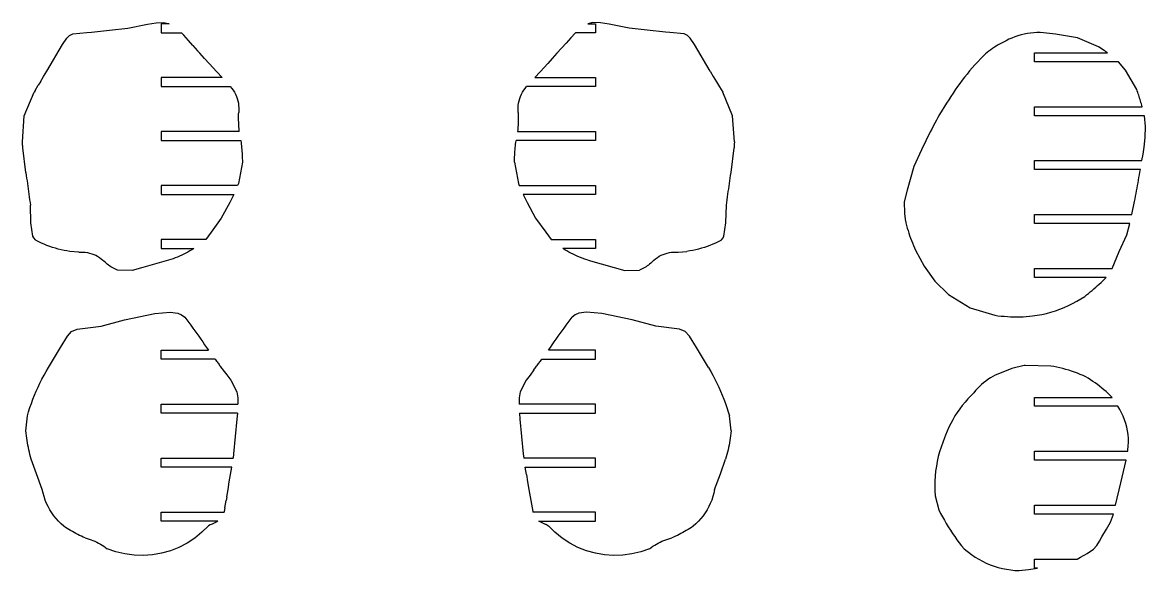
# Model space of a CAD drawing. Extents: x -170 to 170, y -270 to 270.
# Drawn here: x -114.33 to -67.49, y -70.58 to -47.72 of the extents above; entities that cross this region are included whole.
import ezdxf

# ---------------------------------------------------------------- set-up
doc = ezdxf.new("R2010")
doc.units = 0
doc.header["$MEASUREMENT"] = 0
doc.layers.get('0').update_dxf_attribs({"linetype": 'CONTINUOUS'})

msp = doc.modelspace()

# ---------------------------------------------------------------- linework, layer by layer
for p, q in [((-109.108, -47.79), (-108.75, -47.732)), ((-108.75, -47.732), (-108.427, -47.717)), ((-108.538, -47.77), (-108.538, -48.145)), ((-108.211, -47.77), (-108.538, -47.77)), ((-108.427, -47.717), (-108.211, -47.77)), ((-90.537, -47.717), (-90.753, -47.77)), ((-90.753, -47.77), (-90.426, -47.77)), ((-90.214, -47.732), (-90.537, -47.717)), ((-90.426, -47.77), (-90.426, -48.145)), ((-89.855, -47.79), (-90.214, -47.732)), ((-112.366, -48.264), (-112.23, -48.196)), ((-112.23, -48.196), (-111.639, -48.141)), ((-111.639, -48.141), (-111.451, -48.126)), ((-111.451, -48.126), (-110.692, -48.045)), ((-110.692, -48.045), (-109.933, -47.962)), ((-109.933, -47.962), (-109.108, -47.79)), ((-108.538, -48.145), (-107.696, -48.145)), ((-107.6, -48.253), (-107.696, -48.145)), ((-91.267, -48.145), (-91.459, -48.36)), ((-90.426, -48.145), (-91.267, -48.145)), ((-89.031, -47.962), (-89.855, -47.79)), ((-88.272, -48.045), (-89.031, -47.962)), ((-87.513, -48.126), (-88.272, -48.045)), ((-87.325, -48.141), (-87.513, -48.126)), ((-86.733, -48.196), (-87.325, -48.141)), ((-86.597, -48.264), (-86.733, -48.196)), ((-72.68, -48.239), (-72.809, -48.276)), ((-72.549, -48.209), (-72.68, -48.239)), ((-72.417, -48.183), (-72.549, -48.209)), ((-72.284, -48.164), (-72.417, -48.183)), ((-72.15, -48.151), (-72.284, -48.164)), ((-72.016, -48.143), (-72.15, -48.151)), ((-71.882, -48.142), (-72.016, -48.143)), ((-71.747, -48.146), (-71.882, -48.142)), ((-71.249, -48.202), (-71.747, -48.146)), ((-70.319, -48.362), (-71.249, -48.202)), ((-113.314, -49.754), (-112.664, -48.634)), ((-112.664, -48.634), (-112.481, -48.37)), ((-112.481, -48.37), (-112.366, -48.264)), ((-107.409, -48.468), (-107.6, -48.253)), ((-107.217, -48.682), (-107.409, -48.468)), ((-107.217, -48.682), (-107.024, -48.896)), ((-91.651, -48.575), (-91.843, -48.789)), ((-91.459, -48.36), (-91.651, -48.575)), ((-86.482, -48.37), (-86.597, -48.264)), ((-86.3, -48.634), (-86.482, -48.37)), ((-85.65, -49.754), (-86.3, -48.634)), ((-73.713, -48.703), (-73.791, -48.753)), ((-73.634, -48.655), (-73.713, -48.703)), ((-73.553, -48.608), (-73.634, -48.655)), ((-73.472, -48.563), (-73.553, -48.608)), ((-73.389, -48.52), (-73.472, -48.563)), ((-73.306, -48.478), (-73.389, -48.52)), ((-73.185, -48.42), (-73.306, -48.478)), ((-73.062, -48.366), (-73.185, -48.42)), ((-72.936, -48.318), (-73.062, -48.366)), ((-72.809, -48.276), (-72.936, -48.318)), ((-69.456, -48.732), (-70.319, -48.362)), ((-106.928, -49.003), (-107.024, -48.896)), ((-106.734, -49.217), (-106.928, -49.003)), ((-92.036, -49.003), (-92.229, -49.217)), ((-91.843, -48.789), (-92.036, -49.003)), ((-74.237, -49.089), (-74.607, -49.492)), ((-74.166, -49.029), (-74.237, -49.089)), ((-74.093, -48.971), (-74.166, -49.029)), ((-74.02, -48.914), (-74.093, -48.971)), ((-73.945, -48.859), (-74.02, -48.914)), ((-73.869, -48.805), (-73.945, -48.859)), ((-73.791, -48.753), (-73.869, -48.805)), ((-72.113, -48.983), (-69.068, -48.983)), ((-72.113, -49.358), (-72.113, -48.983)), ((-69.208, -48.894), (-69.456, -48.732)), ((-69.173, -48.917), (-69.208, -48.894)), ((-69.138, -48.939), (-69.173, -48.917)), ((-69.103, -48.961), (-69.138, -48.939)), ((-69.068, -48.983), (-69.103, -48.961)), ((-106.54, -49.43), (-106.734, -49.217)), ((-106.54, -49.43), (-106.223, -49.782)), ((-92.423, -49.43), (-92.74, -49.782)), ((-92.229, -49.217), (-92.423, -49.43)), ((-74.716, -49.615), (-74.823, -49.741)), ((-74.607, -49.492), (-74.716, -49.615)), ((-68.617, -49.358), (-72.113, -49.358)), ((-68.317, -49.704), (-68.617, -49.358)), ((-113.579, -50.191), (-113.446, -49.973)), ((-113.446, -49.973), (-113.314, -49.754)), ((-108.538, -50.02), (-108.538, -50.395)), ((-106.002, -50.02), (-108.538, -50.02)), ((-106.223, -49.782), (-106.002, -50.02)), ((-92.74, -49.782), (-92.961, -50.02)), ((-92.961, -50.02), (-90.426, -50.02)), ((-90.426, -50.02), (-90.426, -50.395)), ((-85.65, -49.754), (-85.518, -49.973)), ((-85.518, -49.973), (-85.385, -50.191)), ((-75.032, -49.997), (-75.133, -50.127)), ((-74.928, -49.868), (-75.032, -49.997)), ((-74.823, -49.741), (-74.928, -49.868)), ((-67.851, -50.515), (-68.317, -49.704)), ((-113.801, -50.555), (-113.846, -50.627)), ((-113.801, -50.555), (-113.667, -50.337)), ((-113.579, -50.191), (-113.667, -50.337)), ((-108.538, -50.395), (-105.66, -50.395)), ((-105.66, -50.395), (-105.598, -50.469)), ((-105.598, -50.469), (-105.541, -50.548)), ((-105.541, -50.548), (-105.49, -50.63)), ((-93.474, -50.63), (-93.423, -50.548)), ((-93.423, -50.548), (-93.366, -50.469)), ((-93.366, -50.469), (-93.304, -50.395)), ((-90.426, -50.395), (-93.304, -50.395)), ((-85.385, -50.191), (-85.252, -50.409)), ((-85.252, -50.409), (-85.118, -50.627)), ((-75.424, -50.528), (-75.517, -50.664)), ((-75.329, -50.393), (-75.424, -50.528)), ((-75.232, -50.259), (-75.329, -50.393)), ((-75.133, -50.127), (-75.232, -50.259)), ((-67.831, -50.574), (-67.851, -50.515)), ((-67.811, -50.634), (-67.831, -50.574)), ((-114.252, -51.616), (-113.846, -50.627)), ((-105.49, -50.63), (-105.444, -50.716)), ((-105.444, -50.716), (-105.405, -50.805)), ((-105.405, -50.805), (-105.372, -50.896)), ((-105.372, -50.896), (-105.345, -50.989)), ((-105.345, -50.989), (-105.325, -51.084)), ((-93.638, -51.084), (-93.618, -50.989)), ((-93.618, -50.989), (-93.591, -50.896)), ((-93.591, -50.896), (-93.558, -50.805)), ((-93.558, -50.805), (-93.519, -50.716)), ((-93.519, -50.716), (-93.474, -50.63)), ((-84.712, -51.616), (-85.118, -50.627)), ((-75.696, -50.941), (-75.783, -51.082)), ((-75.608, -50.802), (-75.696, -50.941)), ((-75.517, -50.664), (-75.608, -50.802)), ((-67.791, -50.693), (-67.811, -50.634)), ((-67.772, -50.753), (-67.791, -50.693)), ((-67.753, -50.812), (-67.772, -50.753)), ((-67.734, -50.872), (-67.753, -50.812)), ((-67.715, -50.932), (-67.734, -50.872)), ((-67.697, -50.992), (-67.715, -50.932)), ((-67.679, -51.052), (-67.697, -50.992)), ((-67.661, -51.112), (-67.679, -51.052)), ((-105.325, -51.084), (-105.312, -51.18)), ((-105.313, -51.537), (-105.311, -51.47)), ((-105.312, -51.18), (-105.305, -51.277)), ((-105.305, -51.374), (-105.311, -51.47)), ((-105.305, -51.277), (-105.305, -51.374)), ((-93.659, -51.277), (-93.652, -51.18)), ((-93.659, -51.374), (-93.659, -51.277)), ((-93.652, -51.47), (-93.659, -51.374)), ((-93.652, -51.18), (-93.638, -51.084)), ((-93.652, -51.47), (-93.651, -51.537)), ((-75.783, -51.082), (-76.08, -51.556)), ((-72.113, -51.233), (-67.627, -51.233)), ((-72.113, -51.608), (-72.113, -51.233)), ((-67.644, -51.172), (-67.661, -51.112)), ((-67.627, -51.233), (-67.644, -51.172)), ((-114.329, -52.702), (-114.252, -51.616)), ((-105.314, -51.604), (-105.313, -51.537)), ((-105.314, -51.67), (-105.314, -51.604)), ((-105.313, -51.737), (-105.314, -51.67)), ((-105.312, -51.804), (-105.313, -51.737)), ((-105.31, -51.871), (-105.312, -51.804)), ((-105.308, -51.937), (-105.31, -51.871)), ((-105.305, -52.004), (-105.308, -51.937)), ((-93.656, -51.937), (-93.659, -52.004)), ((-93.653, -51.871), (-93.656, -51.937)), ((-93.651, -51.804), (-93.653, -51.871)), ((-93.651, -51.537), (-93.65, -51.604)), ((-93.65, -51.737), (-93.651, -51.804)), ((-93.65, -51.604), (-93.65, -51.67)), ((-93.65, -51.67), (-93.65, -51.737)), ((-84.635, -52.702), (-84.712, -51.616)), ((-76.276, -51.92), (-76.34, -52.042)), ((-76.211, -51.798), (-76.276, -51.92)), ((-76.146, -51.677), (-76.211, -51.798)), ((-76.08, -51.556), (-76.146, -51.677)), ((-67.524, -51.608), (-72.113, -51.608)), ((-67.487, -52.054), (-67.524, -51.608)), ((-108.538, -52.27), (-108.538, -52.645)), ((-105.284, -52.27), (-108.538, -52.27)), ((-105.301, -52.07), (-105.305, -52.004)), ((-105.296, -52.137), (-105.301, -52.07)), ((-105.29, -52.204), (-105.296, -52.137)), ((-105.284, -52.27), (-105.29, -52.204)), ((-93.673, -52.204), (-93.679, -52.27)), ((-93.679, -52.27), (-90.426, -52.27)), ((-93.668, -52.137), (-93.673, -52.204)), ((-93.663, -52.07), (-93.668, -52.137)), ((-93.659, -52.004), (-93.663, -52.07)), ((-90.426, -52.27), (-90.426, -52.645)), ((-76.528, -52.41), (-76.589, -52.533)), ((-76.466, -52.287), (-76.528, -52.41)), ((-76.403, -52.164), (-76.466, -52.287)), ((-76.34, -52.042), (-76.403, -52.164)), ((-67.509, -52.516), (-67.487, -52.054)), ((-114.328, -52.722), (-114.329, -52.702)), ((-114.327, -52.742), (-114.328, -52.722)), ((-114.326, -52.763), (-114.327, -52.742)), ((-114.325, -52.783), (-114.326, -52.763)), ((-114.324, -52.803), (-114.325, -52.783)), ((-114.322, -52.824), (-114.324, -52.803)), ((-114.321, -52.844), (-114.322, -52.824)), ((-114.32, -52.864), (-114.321, -52.844)), ((-114.319, -52.885), (-114.32, -52.864)), ((-114.317, -52.905), (-114.319, -52.885)), ((-114.316, -52.925), (-114.317, -52.905)), ((-114.314, -52.945), (-114.316, -52.925)), ((-108.538, -52.645), (-105.222, -52.645)), ((-105.222, -52.645), (-105.213, -52.72)), ((-105.213, -52.72), (-105.204, -52.796)), ((-105.204, -52.796), (-105.196, -52.871)), ((-105.196, -52.871), (-105.189, -52.946)), ((-93.775, -52.946), (-93.767, -52.871)), ((-93.767, -52.871), (-93.759, -52.796)), ((-93.759, -52.796), (-93.751, -52.72)), ((-93.751, -52.72), (-93.742, -52.645)), ((-90.426, -52.645), (-93.742, -52.645)), ((-84.648, -52.925), (-84.649, -52.945)), ((-84.646, -52.905), (-84.648, -52.925)), ((-84.645, -52.885), (-84.646, -52.905)), ((-84.643, -52.864), (-84.645, -52.885)), ((-84.642, -52.844), (-84.643, -52.864)), ((-84.641, -52.824), (-84.642, -52.844)), ((-84.64, -52.803), (-84.641, -52.824)), ((-84.639, -52.783), (-84.64, -52.803)), ((-84.638, -52.763), (-84.639, -52.783)), ((-84.637, -52.742), (-84.638, -52.763)), ((-84.636, -52.722), (-84.637, -52.742)), ((-84.635, -52.702), (-84.636, -52.722)), ((-76.769, -52.905), (-76.827, -53.03)), ((-76.709, -52.781), (-76.769, -52.905)), ((-76.65, -52.657), (-76.709, -52.781)), ((-76.589, -52.533), (-76.65, -52.657)), ((-67.593, -53.214), (-67.55, -52.926)), ((-67.55, -52.926), (-67.509, -52.516)), ((-114.189, -53.984), (-114.314, -52.945)), ((-105.189, -52.946), (-105.182, -53.022)), ((-105.182, -53.022), (-105.176, -53.098)), ((-105.176, -53.098), (-105.171, -53.173)), ((-105.171, -53.173), (-105.166, -53.249)), ((-105.166, -53.249), (-105.162, -53.325)), ((-105.162, -53.325), (-105.159, -53.4)), ((-93.805, -53.4), (-93.801, -53.325)), ((-93.801, -53.325), (-93.797, -53.249)), ((-93.797, -53.249), (-93.793, -53.173)), ((-93.793, -53.173), (-93.787, -53.098)), ((-93.787, -53.098), (-93.781, -53.022)), ((-93.781, -53.022), (-93.775, -52.946)), ((-84.774, -53.984), (-84.649, -52.945)), ((-76.827, -53.03), (-77.148, -53.726)), ((-67.639, -53.483), (-67.593, -53.214)), ((-105.154, -53.552), (-105.324, -54.43)), ((-105.159, -53.4), (-105.156, -53.476)), ((-105.156, -53.476), (-105.154, -53.552)), ((-93.81, -53.552), (-93.808, -53.476)), ((-93.81, -53.552), (-93.64, -54.43)), ((-93.808, -53.476), (-93.805, -53.4)), ((-77.148, -53.726), (-77.425, -54.71)), ((-72.113, -53.483), (-67.639, -53.483)), ((-72.113, -53.858), (-72.113, -53.483)), ((-67.704, -53.858), (-72.113, -53.858)), ((-67.723, -53.969), (-67.704, -53.858)), ((-114.189, -53.984), (-114.172, -54.097)), ((-114.172, -54.097), (-114.155, -54.209)), ((-114.155, -54.209), (-114.139, -54.322)), ((-114.139, -54.322), (-114.122, -54.435)), ((-84.841, -54.435), (-84.825, -54.322)), ((-84.825, -54.322), (-84.808, -54.209)), ((-84.808, -54.209), (-84.791, -54.097)), ((-84.791, -54.097), (-84.774, -53.984)), ((-67.801, -54.413), (-67.781, -54.302)), ((-67.781, -54.302), (-67.762, -54.191)), ((-67.762, -54.191), (-67.742, -54.08)), ((-67.742, -54.08), (-67.723, -53.969)), ((-114.122, -54.435), (-114.106, -54.547)), ((-114.106, -54.547), (-114.09, -54.66)), ((-114.09, -54.66), (-114.075, -54.773)), ((-114.075, -54.773), (-114.059, -54.885)), ((-108.538, -54.52), (-108.538, -54.895)), ((-105.355, -54.52), (-108.538, -54.52)), ((-105.324, -54.43), (-105.355, -54.52)), ((-93.64, -54.43), (-93.608, -54.52)), ((-93.608, -54.52), (-90.426, -54.52)), ((-90.426, -54.52), (-90.426, -54.895)), ((-84.904, -54.885), (-84.889, -54.773)), ((-84.889, -54.773), (-84.873, -54.66)), ((-84.873, -54.66), (-84.857, -54.547)), ((-84.857, -54.547), (-84.841, -54.435)), ((-77.425, -54.71), (-77.559, -55.203)), ((-67.882, -54.857), (-67.862, -54.746)), ((-67.862, -54.746), (-67.841, -54.635)), ((-67.841, -54.635), (-67.821, -54.524)), ((-67.821, -54.524), (-67.801, -54.413)), ((-114.059, -54.885), (-114.044, -54.998)), ((-114.044, -54.998), (-114.029, -55.111)), ((-114.029, -55.111), (-114.014, -55.224)), ((-114.014, -55.224), (-114, -55.337)), ((-108.538, -54.895), (-105.512, -54.895)), ((-105.685, -55.233), (-106.038, -55.877)), ((-105.512, -54.895), (-105.685, -55.233)), ((-93.451, -54.895), (-93.278, -55.233)), ((-90.426, -54.895), (-93.451, -54.895)), ((-93.278, -55.233), (-92.925, -55.877)), ((-84.964, -55.337), (-84.949, -55.224)), ((-84.949, -55.224), (-84.934, -55.111)), ((-84.934, -55.111), (-84.919, -54.998)), ((-84.919, -54.998), (-84.904, -54.885)), ((-77.559, -55.203), (-77.543, -55.67)), ((-68.064, -55.733), (-67.946, -55.189)), ((-67.946, -55.189), (-67.924, -55.078)), ((-67.924, -55.078), (-67.903, -54.967)), ((-67.903, -54.967), (-67.882, -54.857)), ((-113.978, -56.082), (-114, -55.337)), ((-84.986, -56.082), (-84.964, -55.337)), ((-77.543, -55.67), (-77.538, -55.712)), ((-77.538, -55.712), (-77.535, -55.734)), ((-77.535, -55.734), (-77.532, -55.756)), ((-72.113, -56.108), (-72.113, -55.733)), ((-72.113, -55.733), (-68.064, -55.733)), ((-113.892, -56.633), (-113.978, -56.082)), ((-106.038, -55.877), (-106.465, -56.462)), ((-92.925, -55.877), (-92.499, -56.462)), ((-85.072, -56.633), (-84.986, -56.082)), ((-77.532, -55.756), (-77.53, -55.779)), ((-77.53, -55.779), (-77.527, -55.801)), ((-77.527, -55.801), (-77.524, -55.823)), ((-77.524, -55.823), (-77.521, -55.845)), ((-77.521, -55.845), (-77.518, -55.867)), ((-77.518, -55.867), (-77.515, -55.889)), ((-77.515, -55.889), (-77.512, -55.911)), ((-77.512, -55.911), (-77.509, -55.933)), ((-77.509, -55.933), (-77.506, -55.955)), ((-77.506, -55.955), (-77.503, -55.977)), ((-77.503, -55.977), (-77.478, -56.084)), ((-77.478, -56.084), (-77.452, -56.19)), ((-77.452, -56.19), (-77.423, -56.296)), ((-68.148, -56.108), (-72.113, -56.108)), ((-68.273, -56.575), (-68.148, -56.108)), ((-113.859, -56.702), (-113.892, -56.633)), ((-106.465, -56.462), (-106.685, -56.77)), ((-92.499, -56.462), (-92.279, -56.77)), ((-85.104, -56.702), (-85.072, -56.633)), ((-77.423, -56.296), (-77.393, -56.401)), ((-77.393, -56.401), (-77.361, -56.506)), ((-77.361, -56.506), (-77.326, -56.61)), ((-77.326, -56.61), (-77.29, -56.713)), ((-68.585, -57.276), (-68.273, -56.575)), ((-113.789, -56.783), (-113.859, -56.702)), ((-113.757, -56.81), (-113.789, -56.783)), ((-113.647, -56.867), (-113.757, -56.81)), ((-113.535, -56.921), (-113.647, -56.867)), ((-113.422, -56.972), (-113.535, -56.921)), ((-113.308, -57.019), (-113.422, -56.972)), ((-113.192, -57.063), (-113.308, -57.019)), ((-113.075, -57.103), (-113.192, -57.063)), ((-112.956, -57.14), (-113.075, -57.103)), ((-112.837, -57.173), (-112.956, -57.14)), ((-108.538, -56.77), (-108.538, -57.145)), ((-106.685, -56.77), (-108.538, -56.77)), ((-108.538, -57.145), (-107.176, -57.145)), ((-107.176, -57.145), (-107.258, -57.197)), ((-92.279, -56.77), (-90.426, -56.77)), ((-91.705, -57.197), (-91.787, -57.145)), ((-90.426, -57.145), (-91.787, -57.145)), ((-90.426, -56.77), (-90.426, -57.145)), ((-86.007, -57.14), (-86.127, -57.173)), ((-85.889, -57.103), (-86.007, -57.14)), ((-85.772, -57.063), (-85.889, -57.103)), ((-85.656, -57.019), (-85.772, -57.063)), ((-85.541, -56.972), (-85.656, -57.019)), ((-85.428, -56.921), (-85.541, -56.972)), ((-85.317, -56.867), (-85.428, -56.921)), ((-85.207, -56.81), (-85.317, -56.867)), ((-85.207, -56.81), (-85.174, -56.783)), ((-85.174, -56.783), (-85.104, -56.702)), ((-77.29, -56.713), (-77.252, -56.815)), ((-77.252, -56.815), (-77.212, -56.917)), ((-77.212, -56.917), (-77.17, -57.018)), ((-77.17, -57.018), (-77.126, -57.119)), ((-77.126, -57.119), (-77.08, -57.218)), ((-112.717, -57.203), (-112.837, -57.173)), ((-112.595, -57.228), (-112.717, -57.203)), ((-112.473, -57.251), (-112.595, -57.228)), ((-112.351, -57.269), (-112.473, -57.251)), ((-111.979, -57.306), (-112.351, -57.269)), ((-111.979, -57.306), (-111.889, -57.3)), ((-111.889, -57.3), (-111.798, -57.3)), ((-111.798, -57.3), (-111.707, -57.307)), ((-111.707, -57.307), (-111.617, -57.32)), ((-111.617, -57.32), (-111.528, -57.339)), ((-111.528, -57.339), (-111.441, -57.364)), ((-111.441, -57.364), (-111.356, -57.395)), ((-111.356, -57.395), (-111.273, -57.432)), ((-111.273, -57.432), (-111.193, -57.474)), ((-111.193, -57.474), (-111.115, -57.522)), ((-111.115, -57.522), (-111.042, -57.576)), ((-111.042, -57.576), (-110.972, -57.634)), ((-108.138, -57.605), (-108.231, -57.634)), ((-108.046, -57.574), (-108.138, -57.605)), ((-107.955, -57.541), (-108.046, -57.574)), ((-107.864, -57.506), (-107.955, -57.541)), ((-107.774, -57.468), (-107.864, -57.506)), ((-107.686, -57.428), (-107.774, -57.468)), ((-107.598, -57.386), (-107.686, -57.428)), ((-107.511, -57.342), (-107.598, -57.386)), ((-107.426, -57.296), (-107.511, -57.342)), ((-107.341, -57.248), (-107.426, -57.296)), ((-107.258, -57.197), (-107.341, -57.248)), ((-91.622, -57.248), (-91.705, -57.197)), ((-91.538, -57.296), (-91.622, -57.248)), ((-91.452, -57.342), (-91.538, -57.296)), ((-91.366, -57.386), (-91.452, -57.342)), ((-91.278, -57.428), (-91.366, -57.386)), ((-91.189, -57.468), (-91.278, -57.428)), ((-91.1, -57.506), (-91.189, -57.468)), ((-91.009, -57.541), (-91.1, -57.506)), ((-90.918, -57.574), (-91.009, -57.541)), ((-90.825, -57.605), (-90.918, -57.574)), ((-90.732, -57.634), (-90.825, -57.605)), ((-87.991, -57.634), (-87.922, -57.576)), ((-87.922, -57.576), (-87.848, -57.522)), ((-87.848, -57.522), (-87.771, -57.474)), ((-87.771, -57.474), (-87.691, -57.432)), ((-87.691, -57.432), (-87.608, -57.395)), ((-87.608, -57.395), (-87.522, -57.364)), ((-87.522, -57.364), (-87.435, -57.339)), ((-87.435, -57.339), (-87.346, -57.32)), ((-87.346, -57.32), (-87.256, -57.307)), ((-87.256, -57.307), (-87.166, -57.3)), ((-87.166, -57.3), (-87.075, -57.3)), ((-87.075, -57.3), (-86.984, -57.306)), ((-86.984, -57.306), (-86.613, -57.269)), ((-86.49, -57.251), (-86.613, -57.269)), ((-86.368, -57.228), (-86.49, -57.251)), ((-86.247, -57.203), (-86.368, -57.228)), ((-86.127, -57.173), (-86.247, -57.203)), ((-77.08, -57.218), (-76.718, -57.886)), ((-68.886, -57.983), (-68.585, -57.276)), ((-110.93, -57.679), (-110.972, -57.634)), ((-110.886, -57.723), (-110.93, -57.679)), ((-110.841, -57.764), (-110.886, -57.723)), ((-110.793, -57.804), (-110.841, -57.764)), ((-110.745, -57.842), (-110.793, -57.804)), ((-110.695, -57.878), (-110.745, -57.842)), ((-110.643, -57.912), (-110.695, -57.878)), ((-110.59, -57.944), (-110.643, -57.912)), ((-110.536, -57.974), (-110.59, -57.944)), ((-110.481, -58.001), (-110.536, -57.974)), ((-110.424, -58.027), (-110.481, -58.001)), ((-110.367, -58.05), (-110.424, -58.027)), ((-109.753, -58.065), (-110.367, -58.05)), ((-109.31, -57.947), (-109.753, -58.065)), ((-108.231, -57.634), (-109.31, -57.947)), ((-90.732, -57.634), (-89.654, -57.947)), ((-89.654, -57.947), (-89.211, -58.065)), ((-89.211, -58.065), (-88.596, -58.05)), ((-88.539, -58.027), (-88.596, -58.05)), ((-88.483, -58.001), (-88.539, -58.027)), ((-88.428, -57.974), (-88.483, -58.001)), ((-88.373, -57.944), (-88.428, -57.974)), ((-88.321, -57.912), (-88.373, -57.944)), ((-88.269, -57.878), (-88.321, -57.912)), ((-88.219, -57.842), (-88.269, -57.878)), ((-88.17, -57.804), (-88.219, -57.842)), ((-88.123, -57.764), (-88.17, -57.804)), ((-88.077, -57.723), (-88.123, -57.764)), ((-88.034, -57.679), (-88.077, -57.723)), ((-87.991, -57.634), (-88.034, -57.679)), ((-76.718, -57.886), (-76.279, -58.506)), ((-72.113, -57.983), (-68.886, -57.983)), ((-72.113, -58.358), (-72.113, -57.983)), ((-76.279, -58.506), (-75.704, -59.071)), ((-69.128, -58.358), (-72.113, -58.358)), ((-69.344, -58.564), (-69.271, -58.496)), ((-69.271, -58.496), (-69.199, -58.427)), ((-69.199, -58.427), (-69.128, -58.358)), ((-69.869, -59.02), (-69.792, -58.957)), ((-69.792, -58.957), (-69.716, -58.894)), ((-69.716, -58.894), (-69.64, -58.829)), ((-69.64, -58.829), (-69.565, -58.764)), ((-69.565, -58.764), (-69.49, -58.698)), ((-69.49, -58.698), (-69.417, -58.631)), ((-69.417, -58.631), (-69.344, -58.564)), ((-75.704, -59.071), (-74.796, -59.628)), ((-70.704, -59.527), (-70.529, -59.441)), ((-70.529, -59.441), (-70.357, -59.348)), ((-70.357, -59.348), (-70.189, -59.249)), ((-70.189, -59.249), (-70.025, -59.144)), ((-70.025, -59.144), (-69.947, -59.083)), ((-69.947, -59.083), (-69.869, -59.02)), ((-110.071, -60.125), (-108.805, -59.857)), ((-108.805, -59.857), (-108.163, -59.802)), ((-108.163, -59.802), (-107.843, -59.849)), ((-107.843, -59.849), (-107.692, -59.909)), ((-107.692, -59.909), (-107.558, -60.009)), ((-91.272, -59.909), (-91.405, -60.009)), ((-91.12, -59.849), (-91.272, -59.909)), ((-90.801, -59.802), (-91.12, -59.849)), ((-90.159, -59.857), (-90.801, -59.802)), ((-88.893, -60.125), (-90.159, -59.857)), ((-74.796, -59.628), (-73.775, -59.933)), ((-73.775, -59.933), (-73.644, -59.951)), ((-73.644, -59.951), (-73.513, -59.966)), ((-72.197, -59.964), (-72.004, -59.935)), ((-72.004, -59.935), (-71.812, -59.898)), ((-71.812, -59.898), (-71.622, -59.854)), ((-71.622, -59.854), (-71.434, -59.802)), ((-71.434, -59.802), (-71.248, -59.744)), ((-71.248, -59.744), (-71.064, -59.678)), ((-71.064, -59.678), (-70.883, -59.606)), ((-70.883, -59.606), (-70.704, -59.527)), ((-112.044, -60.514), (-111.047, -60.384)), ((-111.047, -60.384), (-110.071, -60.125)), ((-107.558, -60.009), (-107.473, -60.123)), ((-107.473, -60.123), (-107.389, -60.237)), ((-107.389, -60.237), (-107.305, -60.351)), ((-107.305, -60.351), (-107.222, -60.466)), ((-91.742, -60.466), (-91.658, -60.351)), ((-91.658, -60.351), (-91.574, -60.237)), ((-91.574, -60.237), (-91.49, -60.123)), ((-91.49, -60.123), (-91.405, -60.009)), ((-87.917, -60.384), (-88.893, -60.125)), ((-86.919, -60.514), (-87.917, -60.384)), ((-73.513, -59.966), (-73.382, -59.978)), ((-73.382, -59.978), (-73.25, -59.987)), ((-73.25, -59.987), (-73.119, -59.994)), ((-73.119, -59.994), (-72.987, -59.998)), ((-72.987, -59.998), (-72.855, -59.999)), ((-72.855, -59.999), (-72.723, -59.998)), ((-72.723, -59.998), (-72.591, -59.993)), ((-72.591, -59.993), (-72.46, -59.986)), ((-72.46, -59.986), (-72.328, -59.977)), ((-72.328, -59.977), (-72.197, -59.964)), ((-112.743, -61.275), (-112.455, -60.812)), ((-112.455, -60.812), (-112.278, -60.614)), ((-112.278, -60.614), (-112.044, -60.514)), ((-107.222, -60.466), (-107.139, -60.581)), ((-107.139, -60.581), (-107.057, -60.696)), ((-107.057, -60.696), (-106.975, -60.812)), ((-106.975, -60.812), (-106.893, -60.928)), ((-92.07, -60.928), (-91.989, -60.812)), ((-91.989, -60.812), (-91.907, -60.696)), ((-91.907, -60.696), (-91.824, -60.581)), ((-91.824, -60.581), (-91.742, -60.466)), ((-86.685, -60.614), (-86.919, -60.514)), ((-86.508, -60.812), (-86.685, -60.614)), ((-86.221, -61.275), (-86.508, -60.812)), ((-113.246, -62.117), (-112.743, -61.275)), ((-106.893, -60.928), (-106.812, -61.044)), ((-106.812, -61.044), (-106.732, -61.161)), ((-106.732, -61.161), (-106.652, -61.278)), ((-106.652, -61.278), (-106.572, -61.395)), ((-92.391, -61.395), (-92.312, -61.278)), ((-92.312, -61.278), (-92.232, -61.161)), ((-92.232, -61.161), (-92.151, -61.044)), ((-92.151, -61.044), (-92.07, -60.928)), ((-85.717, -62.117), (-86.221, -61.275)), ((-108.538, -61.77), (-108.538, -61.395)), ((-108.538, -61.395), (-106.572, -61.395)), ((-106.298, -61.77), (-108.538, -61.77)), ((-106.298, -61.77), (-106.27, -61.806)), ((-106.27, -61.806), (-106.242, -61.843)), ((-92.722, -61.843), (-92.694, -61.806)), ((-92.694, -61.806), (-92.666, -61.77)), ((-92.666, -61.77), (-90.426, -61.77)), ((-90.426, -61.395), (-92.391, -61.395)), ((-90.426, -61.77), (-90.426, -61.395)), ((-113.43, -62.436), (-113.34, -62.275)), ((-113.34, -62.275), (-113.246, -62.117)), ((-106.242, -61.843), (-106.214, -61.879)), ((-106.214, -61.879), (-106.186, -61.916)), ((-106.186, -61.916), (-106.159, -61.952)), ((-106.159, -61.952), (-106.131, -61.989)), ((-106.131, -61.989), (-106.104, -62.026)), ((-106.104, -62.026), (-106.076, -62.062)), ((-106.076, -62.062), (-106.049, -62.099)), ((-106.049, -62.099), (-106.021, -62.136)), ((-106.021, -62.136), (-105.994, -62.173)), ((-105.994, -62.173), (-105.967, -62.21)), ((-105.967, -62.21), (-105.805, -62.425)), ((-92.997, -62.21), (-93.159, -62.426)), ((-92.997, -62.21), (-92.97, -62.173)), ((-92.97, -62.173), (-92.942, -62.136)), ((-92.942, -62.136), (-92.915, -62.099)), ((-92.915, -62.099), (-92.887, -62.062)), ((-92.887, -62.062), (-92.86, -62.026)), ((-92.86, -62.026), (-92.832, -61.989)), ((-92.832, -61.989), (-92.805, -61.952)), ((-92.805, -61.952), (-92.777, -61.916)), ((-92.777, -61.916), (-92.749, -61.879)), ((-92.749, -61.879), (-92.722, -61.843)), ((-85.717, -62.117), (-85.624, -62.275)), ((-85.624, -62.275), (-85.534, -62.436)), ((-73.058, -62.151), (-73.648, -62.386)), ((-72.552, -62.036), (-73.058, -62.151)), ((-72.505, -62.034), (-72.552, -62.036)), ((-71.441, -62.056), (-72.505, -62.034)), ((-71.315, -62.077), (-71.441, -62.056)), ((-71.189, -62.101), (-71.315, -62.077)), ((-71.063, -62.128), (-71.189, -62.101)), ((-70.939, -62.158), (-71.063, -62.128)), ((-70.815, -62.191), (-70.939, -62.158)), ((-70.692, -62.227), (-70.815, -62.191)), ((-70.57, -62.265), (-70.692, -62.227)), ((-70.449, -62.307), (-70.57, -62.265)), ((-113.677, -62.929), (-113.598, -62.763)), ((-113.598, -62.763), (-113.516, -62.598)), ((-113.516, -62.598), (-113.43, -62.436)), ((-105.805, -62.425), (-105.641, -62.639)), ((-105.641, -62.639), (-105.394, -63.125)), ((-93.322, -62.639), (-93.57, -63.125)), ((-93.159, -62.426), (-93.322, -62.639)), ((-85.534, -62.436), (-85.448, -62.598)), ((-85.448, -62.598), (-85.365, -62.763)), ((-85.365, -62.763), (-85.286, -62.929)), ((-74.246, -62.749), (-74.334, -62.825)), ((-74.154, -62.677), (-74.246, -62.749)), ((-74.058, -62.609), (-74.154, -62.677)), ((-73.96, -62.546), (-74.058, -62.609)), ((-73.858, -62.487), (-73.96, -62.546)), ((-73.754, -62.434), (-73.858, -62.487)), ((-73.648, -62.386), (-73.754, -62.434)), ((-70.329, -62.351), (-70.449, -62.307)), ((-70.21, -62.399), (-70.329, -62.351)), ((-70.092, -62.449), (-70.21, -62.399)), ((-69.976, -62.502), (-70.092, -62.449)), ((-69.877, -62.563), (-69.976, -62.502)), ((-69.779, -62.626), (-69.877, -62.563)), ((-69.682, -62.692), (-69.779, -62.626)), ((-69.587, -62.759), (-69.682, -62.692)), ((-69.493, -62.827), (-69.587, -62.759)), ((-113.824, -63.266), (-113.753, -63.097)), ((-113.753, -63.097), (-113.677, -62.929)), ((-105.394, -63.125), (-105.351, -63.384)), ((-93.57, -63.125), (-93.613, -63.384)), ((-85.286, -62.929), (-85.211, -63.097)), ((-85.211, -63.097), (-85.139, -63.266)), ((-74.648, -63.171), (-74.776, -63.296)), ((-74.576, -63.079), (-74.648, -63.171)), ((-74.5, -62.991), (-74.576, -63.079)), ((-74.419, -62.906), (-74.5, -62.991)), ((-74.334, -62.825), (-74.419, -62.906)), ((-69.401, -62.898), (-69.493, -62.827)), ((-69.31, -62.97), (-69.401, -62.898)), ((-69.22, -63.044), (-69.31, -62.97)), ((-69.132, -63.12), (-69.22, -63.044)), ((-69.045, -63.198), (-69.132, -63.12)), ((-68.959, -63.277), (-69.045, -63.198)), ((-114.016, -63.784), (-113.956, -63.61)), ((-113.956, -63.61), (-113.892, -63.437)), ((-113.892, -63.437), (-113.824, -63.266)), ((-108.538, -64.02), (-108.538, -63.645)), ((-108.538, -63.645), (-105.345, -63.645)), ((-105.351, -63.384), (-105.345, -63.645)), ((-93.613, -63.384), (-93.618, -63.645)), ((-90.426, -63.645), (-93.618, -63.645)), ((-90.426, -64.02), (-90.426, -63.645)), ((-85.139, -63.266), (-85.071, -63.437)), ((-85.071, -63.437), (-85.007, -63.61)), ((-85.007, -63.61), (-84.947, -63.784)), ((-75.13, -63.697), (-75.237, -63.839)), ((-75.017, -63.559), (-75.13, -63.697)), ((-74.899, -63.425), (-75.017, -63.559)), ((-74.776, -63.296), (-74.899, -63.425)), ((-72.113, -63.358), (-68.876, -63.358)), ((-72.113, -63.733), (-72.113, -63.358)), ((-68.876, -63.358), (-68.959, -63.277)), ((-114.188, -64.759), (-114.125, -64.135)), ((-114.125, -64.135), (-114.073, -63.959)), ((-114.073, -63.959), (-114.016, -63.784)), ((-105.365, -64.02), (-108.538, -64.02)), ((-105.365, -64.02), (-105.382, -64.268)), ((-93.599, -64.02), (-90.426, -64.02)), ((-93.599, -64.02), (-93.581, -64.268)), ((-84.947, -63.784), (-84.891, -63.959)), ((-84.891, -63.959), (-84.838, -64.135)), ((-84.775, -64.759), (-84.838, -64.135)), ((-75.435, -64.136), (-75.526, -64.29)), ((-75.339, -63.986), (-75.435, -64.136)), ((-75.237, -63.839), (-75.339, -63.986)), ((-68.646, -63.733), (-72.113, -63.733)), ((-68.562, -63.867), (-68.646, -63.733)), ((-68.486, -64.007), (-68.562, -63.867)), ((-68.418, -64.15), (-68.486, -64.007)), ((-68.36, -64.298), (-68.418, -64.15)), ((-105.382, -64.268), (-105.521, -65.717)), ((-93.581, -64.268), (-93.442, -65.717)), ((-75.688, -64.608), (-75.76, -64.771)), ((-75.61, -64.447), (-75.688, -64.608)), ((-75.526, -64.29), (-75.61, -64.447)), ((-68.31, -64.449), (-68.36, -64.298)), ((-68.269, -64.602), (-68.31, -64.449)), ((-68.237, -64.758), (-68.269, -64.602)), ((-114.178, -64.858), (-114.188, -64.759)), ((-114.166, -64.958), (-114.178, -64.858)), ((-114.152, -65.057), (-114.166, -64.958)), ((-114.137, -65.156), (-114.152, -65.057)), ((-84.81, -65.057), (-84.825, -65.157)), ((-84.797, -64.958), (-84.81, -65.057)), ((-84.785, -64.859), (-84.797, -64.958)), ((-84.775, -64.759), (-84.785, -64.859)), ((-75.871, -65.048), (-75.948, -65.239)), ((-75.826, -64.937), (-75.871, -65.048)), ((-75.76, -64.771), (-75.826, -64.937)), ((-68.215, -64.915), (-68.237, -64.758)), ((-68.202, -65.073), (-68.215, -64.915)), ((-68.199, -65.232), (-68.202, -65.073)), ((-114.12, -65.255), (-114.137, -65.156)), ((-114.102, -65.354), (-114.12, -65.255)), ((-114.082, -65.452), (-114.102, -65.354)), ((-114.061, -65.55), (-114.082, -65.452)), ((-114.039, -65.648), (-114.061, -65.55)), ((-84.901, -65.551), (-84.924, -65.648)), ((-84.879, -65.453), (-84.901, -65.551)), ((-84.86, -65.354), (-84.879, -65.453)), ((-84.842, -65.256), (-84.86, -65.354)), ((-84.825, -65.157), (-84.842, -65.256)), ((-76.017, -65.433), (-76.078, -65.631)), ((-75.948, -65.239), (-76.017, -65.433)), ((-68.228, -65.608), (-68.22, -65.549)), ((-68.22, -65.549), (-68.205, -65.391)), ((-68.205, -65.391), (-68.199, -65.232)), ((-114.015, -65.745), (-114.039, -65.648)), ((-113.989, -65.842), (-114.015, -65.745)), ((-113.962, -65.939), (-113.989, -65.842)), ((-113.747, -66.555), (-113.962, -65.939)), ((-108.538, -66.27), (-108.538, -65.895)), ((-108.538, -65.895), (-105.547, -65.895)), ((-105.521, -65.717), (-105.547, -65.895)), ((-93.442, -65.717), (-93.417, -65.895)), ((-90.426, -65.895), (-93.417, -65.895)), ((-90.426, -66.27), (-90.426, -65.895)), ((-85.216, -66.555), (-85.002, -65.939)), ((-84.974, -65.842), (-85.002, -65.939)), ((-84.948, -65.745), (-84.974, -65.842)), ((-84.924, -65.648), (-84.948, -65.745)), ((-76.176, -66.031), (-76.212, -66.234)), ((-76.131, -65.83), (-76.176, -66.031)), ((-76.078, -65.631), (-76.131, -65.83)), ((-72.113, -65.983), (-72.113, -65.608)), ((-72.113, -65.608), (-68.228, -65.608)), ((-68.291, -65.983), (-72.113, -65.983)), ((-68.523, -66.918), (-68.291, -65.983)), ((-105.602, -66.27), (-108.538, -66.27)), ((-105.652, -66.58), (-105.602, -66.27)), ((-93.361, -66.27), (-90.426, -66.27)), ((-93.311, -66.58), (-93.361, -66.27)), ((-76.241, -66.439), (-76.261, -66.644)), ((-76.212, -66.234), (-76.241, -66.439)), ((-113.501, -67.209), (-113.747, -66.555)), ((-105.755, -67.199), (-105.704, -66.89)), ((-105.704, -66.89), (-105.652, -66.58)), ((-93.311, -66.58), (-93.26, -66.89)), ((-93.26, -66.89), (-93.208, -67.199)), ((-85.462, -67.209), (-85.216, -66.555)), ((-76.272, -66.85), (-76.275, -67.056)), ((-76.261, -66.644), (-76.272, -66.85)), ((-68.735, -67.858), (-68.523, -66.918)), ((-113.47, -67.356), (-113.501, -67.209)), ((-113.429, -67.501), (-113.47, -67.356)), ((-105.808, -67.509), (-105.755, -67.199)), ((-93.208, -67.199), (-93.155, -67.509)), ((-85.494, -67.356), (-85.534, -67.501)), ((-85.462, -67.209), (-85.494, -67.356)), ((-76.275, -67.056), (-76.27, -67.263)), ((-76.27, -67.263), (-76.256, -67.468)), ((-113.381, -67.644), (-113.429, -67.501)), ((-113.324, -67.783), (-113.381, -67.644)), ((-113.26, -67.919), (-113.324, -67.783)), ((-113.187, -68.051), (-113.26, -67.919)), ((-105.889, -67.972), (-105.835, -67.663)), ((-105.808, -67.509), (-105.835, -67.663)), ((-93.155, -67.509), (-93.102, -67.818)), ((-93.102, -67.818), (-93.047, -68.127)), ((-85.704, -67.919), (-85.776, -68.051)), ((-85.639, -67.783), (-85.704, -67.919)), ((-85.583, -67.644), (-85.639, -67.783)), ((-85.534, -67.501), (-85.583, -67.644)), ((-76.256, -67.468), (-76.107, -68.057)), ((-72.113, -68.233), (-72.113, -67.858)), ((-72.113, -67.858), (-68.735, -67.858)), ((-113.108, -68.179), (-113.187, -68.051)), ((-113.021, -68.302), (-113.108, -68.179)), ((-112.927, -68.419), (-113.021, -68.302)), ((-108.538, -68.145), (-105.922, -68.145)), ((-108.538, -68.52), (-108.538, -68.145)), ((-105.916, -68.127), (-105.922, -68.145)), ((-105.889, -67.972), (-105.916, -68.127)), ((-93.047, -68.127), (-93.041, -68.145)), ((-90.426, -68.145), (-93.041, -68.145)), ((-90.426, -68.52), (-90.426, -68.145)), ((-85.943, -68.302), (-86.037, -68.419)), ((-85.856, -68.179), (-85.943, -68.302)), ((-85.776, -68.051), (-85.856, -68.179)), ((-76.107, -68.057), (-76.034, -68.201)), ((-76.034, -68.201), (-75.958, -68.344)), ((-75.958, -68.344), (-75.879, -68.486)), ((-68.823, -68.233), (-72.113, -68.233)), ((-68.952, -68.563), (-68.823, -68.233)), ((-112.826, -68.531), (-112.927, -68.419)), ((-112.719, -68.637), (-112.826, -68.531)), ((-112.607, -68.737), (-112.719, -68.637)), ((-112.536, -68.784), (-112.607, -68.737)), ((-112.465, -68.83), (-112.536, -68.784)), ((-112.393, -68.875), (-112.465, -68.83)), ((-106.176, -68.52), (-108.538, -68.52)), ((-106.57, -68.712), (-106.842, -68.985)), ((-106.504, -68.678), (-106.57, -68.712)), ((-106.418, -68.648), (-106.504, -68.678)), ((-106.362, -68.624), (-106.418, -68.648)), ((-106.28, -68.584), (-106.362, -68.624)), ((-106.227, -68.553), (-106.28, -68.584)), ((-106.176, -68.52), (-106.227, -68.553)), ((-92.762, -68.537), (-92.787, -68.52)), ((-92.787, -68.52), (-90.426, -68.52)), ((-92.736, -68.553), (-92.762, -68.537)), ((-92.71, -68.569), (-92.736, -68.553)), ((-92.684, -68.584), (-92.71, -68.569)), ((-92.657, -68.598), (-92.684, -68.584)), ((-92.629, -68.611), (-92.657, -68.598)), ((-92.602, -68.624), (-92.629, -68.611)), ((-92.574, -68.636), (-92.602, -68.624)), ((-92.546, -68.648), (-92.574, -68.636)), ((-92.517, -68.659), (-92.546, -68.648)), ((-92.489, -68.669), (-92.517, -68.659)), ((-92.46, -68.678), (-92.489, -68.669)), ((-92.46, -68.678), (-92.393, -68.712)), ((-92.122, -68.985), (-92.393, -68.712)), ((-86.498, -68.83), (-86.57, -68.875)), ((-86.427, -68.784), (-86.498, -68.83)), ((-86.357, -68.737), (-86.427, -68.784)), ((-86.244, -68.637), (-86.357, -68.737)), ((-86.137, -68.531), (-86.244, -68.637)), ((-86.037, -68.419), (-86.137, -68.531)), ((-75.879, -68.486), (-75.798, -68.626)), ((-75.798, -68.626), (-75.714, -68.764)), ((-75.714, -68.764), (-75.628, -68.901)), ((-69.122, -68.861), (-68.952, -68.563)), ((-112.321, -68.918), (-112.393, -68.875)), ((-112.248, -68.961), (-112.321, -68.918)), ((-112.174, -69.002), (-112.248, -68.961)), ((-112.099, -69.042), (-112.174, -69.002)), ((-112.024, -69.081), (-112.099, -69.042)), ((-111.948, -69.119), (-112.024, -69.081)), ((-111.872, -69.155), (-111.948, -69.119)), ((-111.795, -69.19), (-111.872, -69.155)), ((-111.717, -69.224), (-111.795, -69.19)), ((-111.717, -69.224), (-111.634, -69.247)), ((-111.634, -69.247), (-111.551, -69.272)), ((-111.551, -69.272), (-111.469, -69.3)), ((-111.469, -69.3), (-111.388, -69.331)), ((-107.139, -69.228), (-107.46, -69.44)), ((-106.842, -68.985), (-107.139, -69.228)), ((-91.824, -69.228), (-92.122, -68.985)), ((-91.503, -69.44), (-91.824, -69.228)), ((-87.575, -69.331), (-87.494, -69.3)), ((-87.494, -69.3), (-87.413, -69.272)), ((-87.413, -69.272), (-87.33, -69.247)), ((-87.33, -69.247), (-87.246, -69.224)), ((-87.169, -69.19), (-87.246, -69.224)), ((-87.092, -69.155), (-87.169, -69.19)), ((-87.015, -69.119), (-87.092, -69.155)), ((-86.94, -69.081), (-87.015, -69.119)), ((-86.864, -69.042), (-86.94, -69.081)), ((-86.79, -69.002), (-86.864, -69.042)), ((-86.716, -68.961), (-86.79, -69.002)), ((-86.643, -68.918), (-86.716, -68.961)), ((-86.57, -68.875), (-86.643, -68.918)), ((-75.628, -68.901), (-75.539, -69.036)), ((-75.539, -69.036), (-75.447, -69.169)), ((-75.447, -69.169), (-75.353, -69.301)), ((-75.353, -69.301), (-75.256, -69.43)), ((-69.411, -69.36), (-69.307, -69.171)), ((-69.307, -69.171), (-69.122, -68.861)), ((-111.388, -69.331), (-111.309, -69.365)), ((-111.309, -69.365), (-111.231, -69.401)), ((-111.231, -69.401), (-111.154, -69.44)), ((-111.154, -69.44), (-111.078, -69.482)), ((-111.078, -69.482), (-111.004, -69.527)), ((-111.004, -69.527), (-110.931, -69.574)), ((-110.931, -69.574), (-110.861, -69.623)), ((-110.861, -69.623), (-110.792, -69.675)), ((-110.429, -69.803), (-110.792, -69.675)), ((-108.158, -69.759), (-108.528, -69.864)), ((-107.801, -69.618), (-108.158, -69.759)), ((-107.46, -69.44), (-107.801, -69.618)), ((-91.163, -69.618), (-91.503, -69.44)), ((-90.805, -69.759), (-91.163, -69.618)), ((-90.435, -69.864), (-90.805, -69.759)), ((-88.172, -69.675), (-88.534, -69.803)), ((-88.172, -69.675), (-88.103, -69.623)), ((-88.103, -69.623), (-88.032, -69.574)), ((-88.032, -69.574), (-87.96, -69.527)), ((-87.96, -69.527), (-87.886, -69.482)), ((-87.886, -69.482), (-87.81, -69.44)), ((-87.81, -69.44), (-87.733, -69.401)), ((-87.733, -69.401), (-87.655, -69.365)), ((-87.655, -69.365), (-87.575, -69.331)), ((-75.256, -69.43), (-75.157, -69.558)), ((-75.157, -69.558), (-75.055, -69.684)), ((-75.055, -69.684), (-74.741, -69.92)), ((-69.917, -69.875), (-69.66, -69.692)), ((-69.66, -69.692), (-69.523, -69.536)), ((-69.523, -69.536), (-69.411, -69.36)), ((-110.055, -69.893), (-110.429, -69.803)), ((-109.674, -69.945), (-110.055, -69.893)), ((-109.29, -69.957), (-109.674, -69.945)), ((-108.907, -69.93), (-109.29, -69.957)), ((-108.528, -69.864), (-108.907, -69.93)), ((-90.057, -69.93), (-90.435, -69.864)), ((-89.673, -69.957), (-90.057, -69.93)), ((-89.289, -69.945), (-89.673, -69.957)), ((-88.908, -69.893), (-89.289, -69.945)), ((-88.534, -69.803), (-88.908, -69.893)), ((-74.741, -69.92), (-74.595, -70.02)), ((-74.595, -70.02), (-74.444, -70.112)), ((-74.444, -70.112), (-74.288, -70.197)), ((-74.288, -70.197), (-74.128, -70.273)), ((-72.113, -70.108), (-70.34, -70.108)), ((-72.113, -70.483), (-72.113, -70.108)), ((-70.34, -70.108), (-70.194, -70.029)), ((-70.194, -70.029), (-69.917, -69.875)), ((-74.128, -70.273), (-73.965, -70.342)), ((-73.965, -70.342), (-73.798, -70.402)), ((-73.798, -70.402), (-73.629, -70.454)), ((-73.629, -70.454), (-73.457, -70.498)), ((-73.457, -70.498), (-73.284, -70.532)), ((-73.284, -70.532), (-73.108, -70.559)), ((-73.108, -70.559), (-72.932, -70.576)), ((-72.932, -70.576), (-72.755, -70.584)), ((-72.755, -70.584), (-72.374, -70.543)), ((-72.374, -70.543), (-71.992, -70.483)), ((-71.992, -70.483), (-72.113, -70.483))]:
    msp.add_line(p, q)

doc.saveas('drawing.dxf')
